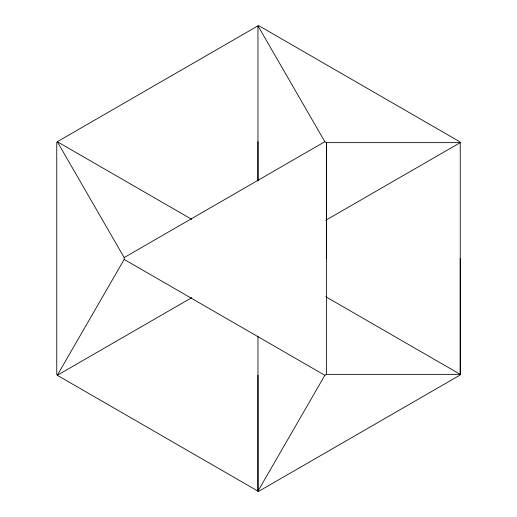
<?xml version="1.0" encoding="UTF-8"?>
<svg xmlns="http://www.w3.org/2000/svg" width="517" height="517" viewBox="0 0 517 517"><rect width="100%" height="100%" fill="white"/><g stroke="black" fill="none" stroke-linecap="round" stroke-linejoin="round"><path stroke-width="0.78" d="M460.246 258.5L460.246 374.36L459.71 375.29L259.036 491.15L257.964 491.15L257.964 375.29M257.964 180.33L257.964 141.71M326.466 258.5L326.466 142.64L324.857 141.71L257.964 25.85L57.29 141.71L56.754 142.64L56.754 374.36L57.29 375.29L257.964 491.15L324.857 375.29L326.466 374.36L460.246 374.36L460.246 142.64L459.71 141.71L259.036 25.85L257.964 25.85L257.964 180.866M191.768 219.35L57.29 141.71L124.177 257.569L124.177 259.431L57.29 375.29L191.768 297.65M124.177 257.569L324.857 141.71M325.768 220.281L460.246 142.64L326.466 142.64L326.466 374.36M325.768 296.719L460.246 374.36M124.177 259.431L324.857 375.29M257.964 336.134L257.964 491.15"/></g></svg>
